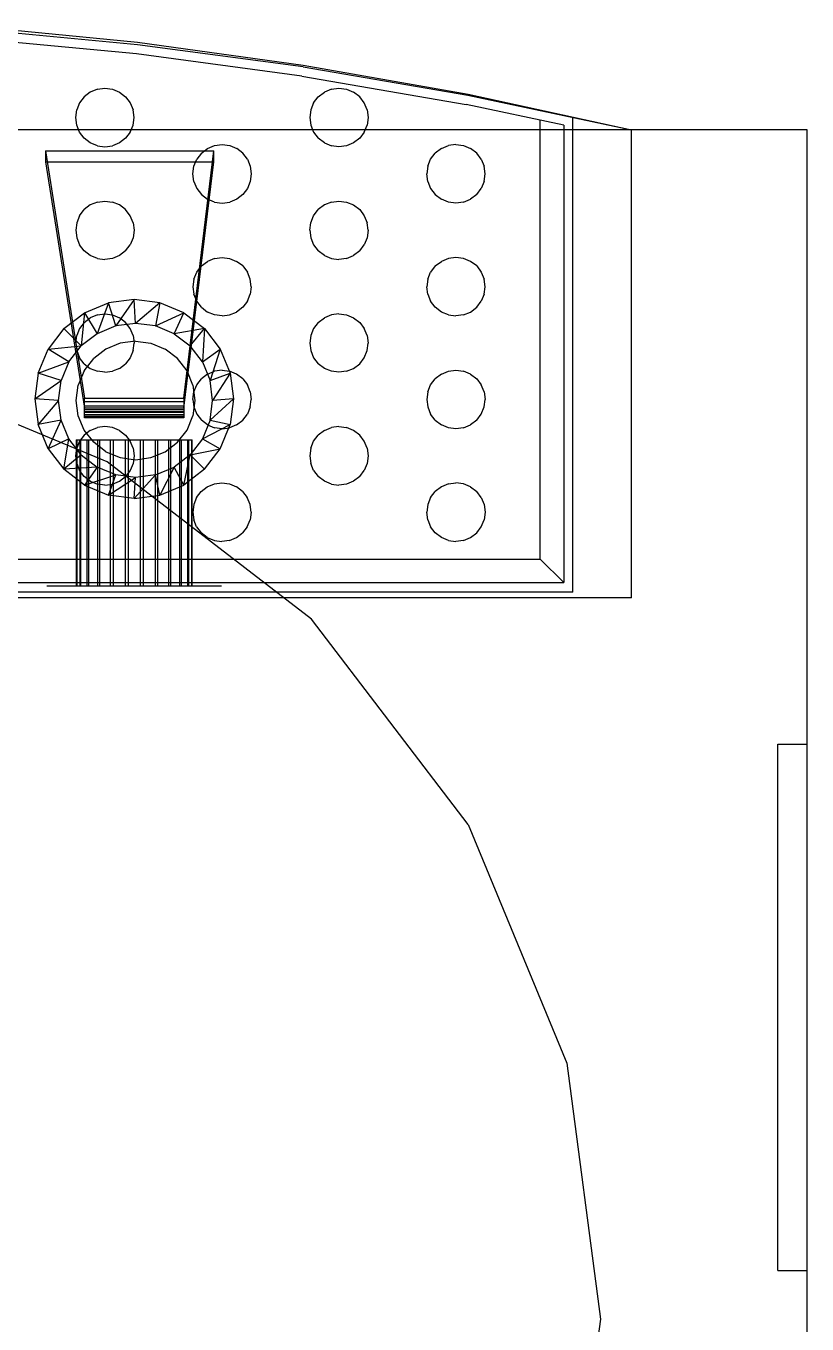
# Model space of a CAD drawing. Header units: inches. Extents: x 0 to 54693, y 0 to 31146.
# Drawn here: x 14975.2 to 15108.7, y 14944.2 to 15166.1 of the extents above; entities that cross this region are included whole.
import ezdxf

# ---------------------------------------------------------------- set-up
doc = ezdxf.new("R2010")
doc.units = ezdxf.units.IN
doc.header["$MEASUREMENT"] = 0
doc.layers.add('Added', color=3, linetype='Continuous')

msp = doc.modelspace()

# ---------------------------------------------------------------- linework, layer by layer
at = {"layer": 'Added', "linetype": 'Continuous', "lineweight": -2, "ltscale": 0.18}
for p, q in [((14994.28, 15162.89), (14965.84, 15165.6)), ((14965.86, 15166.09), (14994.32, 15163.31)), ((14994.1, 15161.31), (14965.71, 15164.01)), ((15022.61, 15159.11), (14994.28, 15162.89)), ((14994.32, 15163.31), (15022.64, 15159.41)), ((15022.37, 15157.53), (14994.1, 15161.31)), ((15022.61, 15159.11), (15050.77, 15154.25)), ((15022.64, 15159.41), (15050.79, 15154.42)), ((14987.44, 15155.27), (14988.73, 15155.44)), ((14988.73, 15155.44), (14990.02, 15155.27)), ((15022.37, 15157.53), (15050.47, 15152.68)), ((15027.44, 15155.27), (15028.73, 15155.44)), ((15028.73, 15155.44), (15030.02, 15155.27)), ((14985.19, 15153.98), (14984.4, 15152.94)), ((14986.23, 15154.77), (14985.19, 15153.98)), ((14987.44, 15155.27), (14986.23, 15154.77)), ((14990.02, 15155.27), (14991.23, 15154.77)), ((14991.23, 15154.77), (14992.27, 15153.98)), ((14992.27, 15153.98), (14993.06, 15152.94)), ((15024.4, 15152.94), (15025.19, 15153.98)), ((15025.19, 15153.98), (15026.23, 15154.77)), ((15027.44, 15155.27), (15026.23, 15154.77)), ((15030.02, 15155.27), (15031.23, 15154.77)), ((15032.27, 15153.98), (15031.23, 15154.77)), ((15033.06, 15152.94), (15032.27, 15153.98)), ((15050.77, 15154.25), (15078.73, 15148.32)), ((15050.79, 15154.42), (15078.73, 15148.32)), ((14983.73, 15150.44), (14983.9, 15151.74)), ((14984.4, 15152.94), (14983.9, 15151.74)), ((14993.06, 15152.94), (14993.56, 15151.74)), ((14993.73, 15150.44), (14993.56, 15151.74)), ((15023.9, 15151.74), (15023.73, 15150.44)), ((15024.4, 15152.94), (15023.9, 15151.74)), ((15033.56, 15151.74), (15033.06, 15152.94)), ((15033.56, 15151.74), (15033.73, 15150.44)), ((15067.14, 15149.15), (15050.47, 15152.68)), ((14983.9, 15149.15), (14983.73, 15150.44)), ((14984.4, 15147.94), (14983.9, 15149.15)), ((14993.06, 15147.94), (14993.56, 15149.15)), ((14993.56, 15149.15), (14993.73, 15150.44)), ((15023.73, 15150.44), (15023.9, 15149.15)), ((15023.9, 15149.15), (15024.4, 15147.94)), ((15033.06, 15147.94), (15033.56, 15149.15)), ((15033.73, 15150.44), (15033.56, 15149.15)), ((15063.1, 15074.96), (15063.1, 15150.01)), ((15067.14, 15149.15), (15067.14, 15070.92)), ((15068.73, 15069.32), (15068.73, 15150.44)), ((15108.73, 15148.32), (14708.73, 15148.32)), ((14985.19, 15146.91), (14984.4, 15147.94)), ((14986.23, 15146.11), (14985.19, 15146.91)), ((14992.27, 15146.91), (14991.23, 15146.11)), ((14993.06, 15147.94), (14992.27, 15146.91)), ((15024.4, 15147.94), (15025.19, 15146.91)), ((15026.23, 15146.11), (15025.19, 15146.91)), ((15032.27, 15146.91), (15031.23, 15146.11)), ((15033.06, 15147.94), (15032.27, 15146.91)), ((15078.73, 15068.32), (15078.73, 15148.32)), ((15108.73, 14748.32), (15108.73, 15148.32)), ((14978.6, 15144.74), (14978.6, 15142.86)), ((14978.6, 15144.74), (15007.33, 15144.74)), ((14978.6, 15144.74), (14985.23, 15102.46)), ((14987.44, 15145.61), (14986.23, 15146.11)), ((14987.44, 15145.61), (14988.73, 15145.44)), ((14988.73, 15145.44), (14990.02, 15145.61)), ((14991.23, 15146.11), (14990.02, 15145.61)), ((15002.23, 15102.46), (15007.33, 15144.74)), ((15005.22, 15144.34), (15004.42, 15143.3)), ((15005.22, 15144.34), (15006.25, 15145.13)), ((15006.25, 15145.13), (15007.46, 15145.63)), ((15007.33, 15142.86), (15007.33, 15144.74)), ((15007.46, 15145.63), (15008.75, 15145.8)), ((15008.75, 15145.8), (15010.05, 15145.63)), ((15010.05, 15145.63), (15011.25, 15145.13)), ((15012.29, 15144.34), (15011.25, 15145.13)), ((15013.08, 15143.3), (15012.29, 15144.34)), ((15026.23, 15146.11), (15027.44, 15145.61)), ((15028.73, 15145.44), (15027.44, 15145.61)), ((15030.02, 15145.61), (15028.73, 15145.44)), ((15031.23, 15146.11), (15030.02, 15145.61)), ((15044.4, 15143.3), (15045.19, 15144.34)), ((15046.23, 15145.13), (15045.19, 15144.34)), ((15046.23, 15145.13), (15047.44, 15145.63)), ((15048.73, 15145.8), (15047.44, 15145.63)), ((15048.73, 15145.8), (15050.02, 15145.63)), ((15050.02, 15145.63), (15051.23, 15145.13)), ((15052.27, 15144.34), (15051.23, 15145.13)), ((15053.06, 15143.3), (15052.27, 15144.34)), ((14978.6, 15142.86), (15007.33, 15142.86)), ((14978.6, 15142.86), (14985.23, 15100.75)), ((15002.23, 15100.75), (15007.33, 15142.86)), ((15003.75, 15140.8), (15003.92, 15142.1)), ((15003.92, 15142.1), (15004.42, 15143.3)), ((15013.08, 15143.3), (15013.58, 15142.1)), ((15013.58, 15142.1), (15013.75, 15140.8)), ((15043.9, 15142.1), (15043.73, 15140.8)), ((15043.9, 15142.1), (15044.4, 15143.3)), ((15053.06, 15143.3), (15053.56, 15142.1)), ((15053.73, 15140.8), (15053.56, 15142.1)), ((15003.92, 15139.51), (15003.75, 15140.8)), ((15013.75, 15140.8), (15013.58, 15139.51)), ((15043.9, 15139.51), (15043.73, 15140.8)), ((15053.56, 15139.51), (15053.73, 15140.8)), ((15003.92, 15139.51), (15004.42, 15138.3)), ((15004.42, 15138.3), (15005.22, 15137.27)), ((15013.08, 15138.3), (15012.29, 15137.27)), ((15013.58, 15139.51), (15013.08, 15138.3)), ((15043.9, 15139.51), (15044.4, 15138.3)), ((15044.4, 15138.3), (15045.19, 15137.27)), ((15052.27, 15137.27), (15053.06, 15138.3)), ((15053.56, 15139.51), (15053.06, 15138.3)), ((14986.23, 15135.49), (14985.19, 15134.7)), ((14987.44, 15135.99), (14986.23, 15135.49)), ((14987.44, 15135.99), (14988.73, 15136.16)), ((14988.73, 15136.16), (14990.02, 15135.99)), ((14991.23, 15135.49), (14990.02, 15135.99)), ((14992.27, 15134.7), (14991.23, 15135.49)), ((15005.22, 15137.27), (15006.25, 15136.47)), ((15007.46, 15135.97), (15006.25, 15136.47)), ((15007.46, 15135.97), (15008.75, 15135.8)), ((15008.75, 15135.8), (15010.05, 15135.97)), ((15011.25, 15136.47), (15010.05, 15135.97)), ((15012.29, 15137.27), (15011.25, 15136.47)), ((15026.23, 15135.49), (15025.19, 15134.7)), ((15027.44, 15135.99), (15026.23, 15135.49)), ((15027.44, 15135.99), (15028.73, 15136.16)), ((15028.73, 15136.16), (15030.02, 15135.99)), ((15030.02, 15135.99), (15031.23, 15135.49)), ((15031.23, 15135.49), (15032.27, 15134.7)), ((15045.19, 15137.27), (15046.23, 15136.47)), ((15047.44, 15135.97), (15046.23, 15136.47)), ((15048.73, 15135.8), (15047.44, 15135.97)), ((15050.02, 15135.97), (15048.73, 15135.8)), ((15050.02, 15135.97), (15051.23, 15136.47)), ((15052.27, 15137.27), (15051.23, 15136.47)), ((14984.4, 15133.66), (14983.9, 15132.46)), ((14984.4, 15133.66), (14985.19, 15134.7)), ((14993.06, 15133.66), (14992.27, 15134.7)), ((14993.56, 15132.46), (14993.06, 15133.66)), ((15023.9, 15132.46), (15024.4, 15133.66)), ((15024.4, 15133.66), (15025.19, 15134.7)), ((15032.27, 15134.7), (15033.06, 15133.66)), ((15033.06, 15133.66), (15033.56, 15132.46)), ((14983.9, 15132.46), (14983.73, 15131.16)), ((14983.73, 15131.16), (14983.9, 15129.87)), ((14993.56, 15132.46), (14993.73, 15131.16)), ((14993.73, 15131.16), (14993.56, 15129.87)), ((15023.73, 15131.16), (15023.9, 15132.46)), ((15023.73, 15131.16), (15023.9, 15129.87)), ((15033.73, 15131.16), (15033.56, 15132.46)), ((15033.73, 15131.16), (15033.56, 15129.87)), ((14983.9, 15129.87), (14984.4, 15128.66)), ((14993.56, 15129.87), (14993.06, 15128.66)), ((15023.9, 15129.87), (15024.4, 15128.66)), ((15033.56, 15129.87), (15033.06, 15128.66)), ((14985.19, 15127.63), (14984.4, 15128.66)), ((14986.23, 15126.83), (14985.19, 15127.63)), ((14987.44, 15126.33), (14986.23, 15126.83)), ((14991.23, 15126.83), (14990.02, 15126.33)), ((14992.27, 15127.63), (14991.23, 15126.83)), ((14992.27, 15127.63), (14993.06, 15128.66)), ((15007.45, 15126.35), (15008.74, 15126.52)), ((15008.74, 15126.52), (15010.04, 15126.35)), ((15024.4, 15128.66), (15025.19, 15127.63)), ((15026.23, 15126.83), (15025.19, 15127.63)), ((15026.23, 15126.83), (15027.44, 15126.33)), ((15030.02, 15126.33), (15031.23, 15126.83)), ((15032.27, 15127.63), (15031.23, 15126.83)), ((15032.27, 15127.63), (15033.06, 15128.66)), ((15048.73, 15126.52), (15047.44, 15126.35)), ((15050.02, 15126.35), (15048.73, 15126.52)), ((14987.44, 15126.33), (14988.73, 15126.16)), ((14990.02, 15126.33), (14988.73, 15126.16)), ((15004.41, 15124.02), (15005.21, 15125.06)), ((15005.21, 15125.06), (15006.24, 15125.85)), ((15007.45, 15126.35), (15006.24, 15125.85)), ((15010.04, 15126.35), (15011.24, 15125.85)), ((15012.28, 15125.06), (15011.24, 15125.85)), ((15012.28, 15125.06), (15013.07, 15124.02)), ((15027.44, 15126.33), (15028.73, 15126.16)), ((15030.02, 15126.33), (15028.73, 15126.16)), ((15045.19, 15125.06), (15044.4, 15124.02)), ((15045.19, 15125.06), (15046.23, 15125.85)), ((15047.44, 15126.35), (15046.23, 15125.85)), ((15051.23, 15125.85), (15050.02, 15126.35)), ((15052.27, 15125.06), (15051.23, 15125.85)), ((15052.27, 15125.06), (15053.06, 15124.02)), ((15003.91, 15122.82), (15003.74, 15121.52)), ((15003.91, 15122.82), (15004.41, 15124.02)), ((15013.57, 15122.82), (15013.07, 15124.02)), ((15013.74, 15121.52), (15013.57, 15122.82)), ((15043.9, 15122.82), (15043.73, 15121.52)), ((15043.9, 15122.82), (15044.4, 15124.02)), ((15053.06, 15124.02), (15053.56, 15122.82)), ((15053.73, 15121.52), (15053.56, 15122.82)), ((15003.74, 15121.52), (15003.91, 15120.23)), ((15004.41, 15119.02), (15003.91, 15120.23)), ((15013.07, 15119.02), (15013.57, 15120.23)), ((15013.74, 15121.52), (15013.57, 15120.23)), ((15043.9, 15120.23), (15043.73, 15121.52)), ((15043.9, 15120.23), (15044.4, 15119.02)), ((15053.56, 15120.23), (15053.06, 15119.02)), ((15053.56, 15120.23), (15053.73, 15121.52)), ((14985.23, 15117.05), (14989.33, 15118.75)), ((14989.33, 15118.75), (14987.39, 15113.48)), ((14993.73, 15119.32), (14989.33, 15118.75)), ((14990.57, 15114.8), (14989.33, 15118.75)), ((14993.73, 15119.32), (14990.57, 15114.8)), ((14998.13, 15118.75), (14993.73, 15119.32)), ((14993.98, 15115.24), (14993.73, 15119.32)), ((14998.13, 15118.75), (14993.98, 15115.24)), ((14998.13, 15118.75), (14997.38, 15114.8)), ((15002.23, 15117.05), (14998.13, 15118.75)), ((15005.21, 15117.99), (15004.41, 15119.02)), ((15005.21, 15117.99), (15006.24, 15117.19)), ((15012.28, 15117.99), (15011.24, 15117.19)), ((15013.07, 15119.02), (15012.28, 15117.99)), ((15045.19, 15117.99), (15044.4, 15119.02)), ((15046.23, 15117.19), (15045.19, 15117.99)), ((15051.23, 15117.19), (15052.27, 15117.99)), ((15052.27, 15117.99), (15053.06, 15119.02)), ((14981.71, 15114.35), (14985.23, 15117.05)), ((14985.19, 15115.42), (14984.4, 15114.38)), ((14985.23, 15117.05), (14984.67, 15111.39)), ((14985.19, 15115.42), (14986.23, 15116.21)), ((14985.23, 15117.05), (14987.39, 15113.48)), ((14987.44, 15116.71), (14986.23, 15116.21)), ((14987.44, 15116.71), (14988.73, 15116.88)), ((14988.73, 15116.88), (14990.02, 15116.71)), ((14990.02, 15116.71), (14991.23, 15116.21)), ((14992.27, 15115.42), (14991.23, 15116.21)), ((14993.06, 15114.38), (14992.27, 15115.42)), ((14997.38, 15114.8), (15002.23, 15117.05)), ((15000.56, 15113.48), (15002.23, 15117.05)), ((15002.23, 15117.05), (15005.75, 15114.35)), ((15007.45, 15116.69), (15006.24, 15117.19)), ((15008.74, 15116.52), (15007.45, 15116.69)), ((15008.74, 15116.52), (15010.04, 15116.69)), ((15010.04, 15116.69), (15011.24, 15117.19)), ((15025.19, 15115.42), (15024.4, 15114.38)), ((15025.19, 15115.42), (15026.23, 15116.21)), ((15027.44, 15116.71), (15026.23, 15116.21)), ((15028.73, 15116.88), (15027.44, 15116.71)), ((15028.73, 15116.88), (15030.02, 15116.71)), ((15030.02, 15116.71), (15031.23, 15116.21)), ((15031.23, 15116.21), (15032.27, 15115.42)), ((15032.27, 15115.42), (15033.06, 15114.38)), ((15047.44, 15116.69), (15046.23, 15117.19)), ((15047.44, 15116.69), (15048.73, 15116.52)), ((15050.02, 15116.69), (15048.73, 15116.52)), ((15050.02, 15116.69), (15051.23, 15117.19)), ((14981.71, 15114.35), (14979.01, 15110.82)), ((14984.67, 15111.39), (14981.71, 15114.35)), ((14983.73, 15111.88), (14983.9, 15113.18)), ((14984.4, 15114.38), (14983.9, 15113.18)), ((14987.39, 15113.48), (14984.67, 15111.39)), ((14990.57, 15114.8), (14987.39, 15113.48)), ((14993.98, 15115.24), (14990.57, 15114.8)), ((14993.56, 15113.18), (14993.06, 15114.38)), ((14993.56, 15113.18), (14993.73, 15111.88)), ((14997.38, 15114.8), (14993.98, 15115.24)), ((15000.56, 15113.48), (14997.38, 15114.8)), ((15005.75, 15114.35), (15000.56, 15113.48)), ((15000.56, 15113.48), (15003.28, 15111.39)), ((15003.28, 15111.39), (15005.75, 15114.35)), ((15005.75, 15114.35), (15005.38, 15108.66)), ((15005.75, 15114.35), (15008.45, 15110.82)), ((15023.9, 15113.18), (15023.73, 15111.88)), ((15024.4, 15114.38), (15023.9, 15113.18)), ((15033.56, 15113.18), (15033.06, 15114.38)), ((15033.56, 15113.18), (15033.73, 15111.88)), ((14979.01, 15110.82), (14984.67, 15111.39)), ((14982.57, 15108.66), (14984.67, 15111.39)), ((14983.73, 15111.88), (14983.9, 15110.59)), ((14991.35, 15111.87), (14988.91, 15110.86)), ((14993.98, 15112.22), (14991.35, 15111.87)), ((14993.56, 15110.59), (14993.73, 15111.88)), ((14993.98, 15112.22), (14996.6, 15111.87)), ((14996.6, 15111.87), (14999.04, 15110.86)), ((15005.38, 15108.66), (15003.28, 15111.39)), ((15023.73, 15111.88), (15023.9, 15110.59)), ((15033.56, 15110.59), (15033.73, 15111.88)), ((14977.31, 15106.72), (14979.01, 15110.82)), ((14982.57, 15108.66), (14979.01, 15110.82)), ((14983.9, 15110.59), (14984.4, 15109.38)), ((14985.19, 15108.35), (14984.4, 15109.38)), ((14985.19, 15107.15), (14986.81, 15109.25)), ((14988.91, 15110.86), (14986.81, 15109.25)), ((14993.06, 15109.38), (14992.27, 15108.35)), ((14993.56, 15110.59), (14993.06, 15109.38)), ((15001.14, 15109.25), (14999.04, 15110.86)), ((15002.76, 15107.15), (15001.14, 15109.25)), ((15005.38, 15108.66), (15008.45, 15110.82)), ((15008.45, 15110.82), (15006.69, 15105.49)), ((15008.45, 15110.82), (15010.15, 15106.72)), ((15023.9, 15110.59), (15024.4, 15109.38)), ((15024.4, 15109.38), (15025.19, 15108.35)), ((15032.27, 15108.35), (15033.06, 15109.38)), ((15033.06, 15109.38), (15033.56, 15110.59)), ((14989.11, 15091.57), (14948.39, 15108.51)), ((14977.31, 15106.72), (14976.73, 15102.32)), ((14977.31, 15106.72), (14982.57, 15108.66)), ((14981.26, 15105.49), (14977.31, 15106.72)), ((14982.57, 15108.66), (14981.26, 15105.49)), ((14985.19, 15107.15), (14984.18, 15104.7)), ((14985.19, 15108.35), (14986.23, 15107.55)), ((14986.23, 15107.55), (14987.44, 15107.05)), ((14988.73, 15106.88), (14987.44, 15107.05)), ((14988.73, 15106.88), (14990.02, 15107.05)), ((14991.23, 15107.55), (14990.02, 15107.05)), ((14991.23, 15107.55), (14992.27, 15108.35)), ((15003.77, 15104.7), (15002.76, 15107.15)), ((15006.24, 15106.57), (15005.21, 15105.78)), ((15005.38, 15108.66), (15006.69, 15105.49)), ((15006.24, 15106.57), (15007.45, 15107.07)), ((15006.69, 15105.49), (15010.15, 15106.72)), ((15010.15, 15106.72), (15007.14, 15102.08)), ((15008.74, 15107.24), (15007.45, 15107.07)), ((15008.74, 15107.24), (15010.04, 15107.07)), ((15011.24, 15106.57), (15010.04, 15107.07)), ((15010.15, 15106.72), (15010.73, 15102.32)), ((15012.28, 15105.78), (15011.24, 15106.57)), ((15026.23, 15107.55), (15025.19, 15108.35)), ((15027.44, 15107.05), (15026.23, 15107.55)), ((15028.73, 15106.88), (15027.44, 15107.05)), ((15030.02, 15107.05), (15028.73, 15106.88)), ((15030.02, 15107.05), (15031.23, 15107.55)), ((15031.23, 15107.55), (15032.27, 15108.35)), ((15046.23, 15106.57), (15045.19, 15105.78)), ((15046.23, 15106.57), (15047.44, 15107.07)), ((15047.44, 15107.07), (15048.73, 15107.24)), ((15048.73, 15107.24), (15050.02, 15107.07)), ((15051.23, 15106.57), (15050.02, 15107.07)), ((15051.23, 15106.57), (15052.27, 15105.78)), ((14976.73, 15102.32), (14981.26, 15105.49)), ((14980.81, 15102.08), (14981.26, 15105.49)), ((14983.84, 15102.08), (14984.18, 15104.7)), ((15003.77, 15104.7), (15004.11, 15102.08)), ((15003.91, 15103.54), (15004.41, 15104.74)), ((15004.41, 15104.74), (15005.21, 15105.78)), ((15007.14, 15102.08), (15006.69, 15105.49)), ((15012.28, 15105.78), (15013.07, 15104.74)), ((15013.57, 15103.54), (15013.07, 15104.74)), ((15043.9, 15103.54), (15044.4, 15104.74)), ((15044.4, 15104.74), (15045.19, 15105.78)), ((15052.27, 15105.78), (15053.06, 15104.74)), ((15053.56, 15103.54), (15053.06, 15104.74)), ((14976.73, 15102.32), (14977.31, 15097.93)), ((14980.81, 15102.08), (14976.73, 15102.32)), ((14980.81, 15102.08), (14977.31, 15097.93)), ((14981.26, 15098.67), (14980.81, 15102.08)), ((14984.18, 15099.46), (14983.84, 15102.08)), ((14985.23, 15099.11), (14985.23, 15102.46)), ((14985.23, 15102.46), (15002.23, 15102.46)), ((15002.23, 15102.46), (15002.23, 15099.11)), ((15003.74, 15102.24), (15003.91, 15103.54)), ((15003.74, 15102.24), (15003.91, 15100.95)), ((15004.11, 15102.08), (15003.77, 15099.46)), ((15006.69, 15098.67), (15010.73, 15102.32)), ((15006.69, 15098.67), (15007.14, 15102.08)), ((15010.73, 15102.32), (15007.14, 15102.08)), ((15010.73, 15102.32), (15010.15, 15097.93)), ((15013.57, 15103.54), (15013.74, 15102.24)), ((15013.57, 15100.95), (15013.74, 15102.24)), ((15043.9, 15103.54), (15043.73, 15102.24)), ((15043.73, 15102.24), (15043.9, 15100.95)), ((15053.56, 15103.54), (15053.73, 15102.24)), ((15053.56, 15100.95), (15053.73, 15102.24)), ((15002.23, 15101.82), (14985.23, 15101.82)), ((14985.23, 15101.17), (15002.23, 15101.17)), ((15002.23, 15100.75), (14985.23, 15100.75)), ((14985.23, 15100.55), (15002.23, 15100.55)), ((14985.23, 15100.17), (15002.23, 15100.17)), ((15002.23, 15100), (14985.23, 15100)), ((15003.91, 15100.95), (15004.41, 15099.74)), ((15013.57, 15100.95), (15013.07, 15099.74)), ((15043.9, 15100.95), (15044.4, 15099.74)), ((15053.06, 15099.74), (15053.56, 15100.95)), ((14981.26, 15098.67), (14977.31, 15097.93)), ((14979.01, 15093.82), (14977.31, 15097.93)), ((14979.01, 15093.82), (14981.26, 15098.67)), ((14982.57, 15095.5), (14981.26, 15098.67)), ((14985.19, 15097.01), (14984.18, 15099.46)), ((14985.23, 15099.69), (15002.23, 15099.69)), ((15002.23, 15099.55), (14985.23, 15099.55)), ((14985.23, 15099.34), (15002.23, 15099.34)), ((14985.23, 15099.25), (15002.23, 15099.25)), ((14985.23, 15099.14), (15002.23, 15099.14)), ((15002.23, 15099.11), (14985.23, 15099.11)), ((15002.76, 15097.01), (15003.77, 15099.46)), ((15004.41, 15099.74), (15005.21, 15098.71)), ((15006.24, 15097.91), (15005.21, 15098.71)), ((15006.69, 15098.67), (15005.38, 15095.5)), ((15005.38, 15095.5), (15010.15, 15097.93)), ((15006.24, 15097.91), (15007.45, 15097.41)), ((15006.69, 15098.67), (15010.15, 15097.93)), ((15008.45, 15093.82), (15010.15, 15097.93)), ((15011.24, 15097.91), (15010.04, 15097.41)), ((15011.24, 15097.91), (15012.28, 15098.71)), ((15012.28, 15098.71), (15013.07, 15099.74)), ((15045.19, 15098.71), (15044.4, 15099.74)), ((15045.19, 15098.71), (15046.23, 15097.91)), ((15047.44, 15097.41), (15046.23, 15097.91)), ((15050.02, 15097.41), (15051.23, 15097.91)), ((15052.27, 15098.71), (15051.23, 15097.91)), ((15052.27, 15098.71), (15053.06, 15099.74)), ((14982.57, 15095.5), (14979.01, 15093.82)), ((14981.71, 15090.3), (14982.57, 15095.5)), ((14984.67, 15092.77), (14982.57, 15095.5)), ((14985.19, 15096.14), (14984.4, 15095.1)), ((14986.81, 15094.91), (14985.19, 15097.01)), ((14986.23, 15096.93), (14985.19, 15096.14)), ((14986.23, 15096.93), (14987.44, 15097.43)), ((14988.73, 15097.6), (14987.44, 15097.43)), ((14990.02, 15097.43), (14988.73, 15097.6)), ((14991.23, 15096.93), (14990.02, 15097.43)), ((14991.23, 15096.93), (14992.27, 15096.14)), ((14992.27, 15096.14), (14993.06, 15095.1)), ((15001.14, 15094.91), (15002.76, 15097.01)), ((15005.38, 15095.5), (15003.28, 15092.77)), ((15005.38, 15095.5), (15008.45, 15093.82)), ((15008.74, 15097.24), (15007.45, 15097.41)), ((15008.74, 15097.24), (15010.04, 15097.41)), ((15024.4, 15095.1), (15025.19, 15096.14)), ((15026.23, 15096.93), (15025.19, 15096.14)), ((15026.23, 15096.93), (15027.44, 15097.43)), ((15028.73, 15097.6), (15027.44, 15097.43)), ((15028.73, 15097.6), (15030.02, 15097.43)), ((15031.23, 15096.93), (15030.02, 15097.43)), ((15032.27, 15096.14), (15031.23, 15096.93)), ((15033.06, 15095.1), (15032.27, 15096.14)), ((15048.73, 15097.24), (15047.44, 15097.41)), ((15050.02, 15097.41), (15048.73, 15097.24)), ((14979.01, 15093.82), (14981.71, 15090.3)), ((14983.73, 15092.6), (14983.9, 15093.9)), ((14983.83, 15095.32), (15003.63, 15095.32)), ((14983.83, 15095.32), (14983.83, 15070.32)), ((14983.9, 15095.32), (14983.9, 15070.32)), ((14984.4, 15095.1), (14983.9, 15093.9)), ((14984.43, 15095.32), (14984.43, 15070.32)), ((14984.63, 15070.32), (14984.63, 15095.32)), ((14985.68, 15070.32), (14985.68, 15095.32)), ((14985.99, 15070.32), (14985.99, 15095.32)), ((14988.91, 15093.3), (14986.81, 15094.91)), ((14987.46, 15095.32), (14987.46, 15070.32)), ((14987.88, 15070.32), (14987.88, 15095.32)), ((14988.91, 15093.3), (14991.35, 15092.29)), ((14989.68, 15070.32), (14989.68, 15095.32)), ((14990.16, 15095.32), (14990.16, 15070.32)), ((14992.17, 15095.32), (14992.17, 15070.32)), ((14992.69, 15095.32), (14992.69, 15070.32)), ((14993.56, 15093.9), (14993.06, 15095.1)), ((14993.56, 15093.9), (14993.73, 15092.6)), ((14994.77, 15095.32), (14994.77, 15070.32)), ((14995.29, 15095.32), (14995.29, 15070.32)), ((14996.6, 15092.29), (14999.04, 15093.3)), ((14997.3, 15095.32), (14997.3, 15070.32)), ((14997.78, 15070.32), (14997.78, 15095.32)), ((14999.04, 15093.3), (15001.14, 15094.91)), ((14999.58, 15095.32), (14999.58, 15070.32)), ((15000, 15070.32), (15000, 15095.32)), ((15001.47, 15095.32), (15001.47, 15070.32)), ((15001.79, 15070.32), (15001.79, 15095.32)), ((15002.83, 15095.32), (15002.83, 15070.32)), ((15003.03, 15095.32), (15003.03, 15070.32)), ((15003.28, 15092.77), (15008.45, 15093.82)), ((15003.56, 15070.32), (15003.56, 15095.32)), ((15003.63, 15070.32), (15003.63, 15095.32)), ((15005.75, 15090.3), (15008.45, 15093.82)), ((15023.9, 15093.9), (15023.73, 15092.6)), ((15023.9, 15093.9), (15024.4, 15095.1)), ((15033.56, 15093.9), (15033.06, 15095.1)), ((15033.56, 15093.9), (15033.73, 15092.6)), ((14984.67, 15092.77), (14981.71, 15090.3)), ((14983.9, 15091.31), (14983.73, 15092.6)), ((14983.9, 15091.31), (14984.4, 15090.1)), ((14984.67, 15092.77), (14987.39, 15090.68)), ((15024.05, 15064.65), (14989.11, 15091.57)), ((14991.35, 15092.29), (14993.98, 15091.94)), ((14993.56, 15091.31), (14993.06, 15090.1)), ((14993.73, 15092.6), (14993.56, 15091.31)), ((14993.98, 15091.94), (14996.6, 15092.29)), ((15003.28, 15092.77), (15000.56, 15090.68)), ((15002.23, 15087.6), (15003.28, 15092.77)), ((15005.75, 15090.3), (15003.28, 15092.77)), ((15023.73, 15092.6), (15023.9, 15091.31)), ((15024.4, 15090.1), (15023.9, 15091.31)), ((15033.56, 15091.31), (15033.06, 15090.1)), ((15033.73, 15092.6), (15033.56, 15091.31)), ((14987.39, 15090.68), (14981.71, 15090.3)), ((14985.23, 15087.6), (14981.71, 15090.3)), ((14985.19, 15089.07), (14984.4, 15090.1)), ((14986.23, 15088.27), (14985.19, 15089.07)), ((14987.39, 15090.68), (14985.23, 15087.6)), ((14985.23, 15087.6), (14990.57, 15089.36)), ((14990.57, 15089.36), (14987.39, 15090.68)), ((14989.33, 15085.9), (14990.57, 15089.36)), ((14989.33, 15085.9), (14993.98, 15088.92)), ((14993.98, 15088.92), (14990.57, 15089.36)), ((14991.23, 15088.27), (14992.27, 15089.07)), ((14993.06, 15090.1), (14992.27, 15089.07)), ((14997.38, 15089.36), (14993.73, 15085.32)), ((14993.73, 15085.32), (14993.98, 15088.92)), ((14997.38, 15089.36), (14993.98, 15088.92)), ((14997.38, 15089.36), (15000.56, 15090.68)), ((14998.13, 15085.9), (14997.38, 15089.36)), ((15000.56, 15090.68), (14998.13, 15085.9)), ((15002.23, 15087.6), (15000.56, 15090.68)), ((15005.75, 15090.3), (15002.23, 15087.6)), ((15024.4, 15090.1), (15025.19, 15089.07)), ((15026.23, 15088.27), (15025.19, 15089.07)), ((15032.27, 15089.07), (15031.23, 15088.27)), ((15032.27, 15089.07), (15033.06, 15090.1)), ((14985.23, 15087.6), (14989.33, 15085.9)), ((14986.23, 15088.27), (14987.44, 15087.77)), ((14988.73, 15087.6), (14987.44, 15087.77)), ((14988.73, 15087.6), (14990.02, 15087.77)), ((14990.02, 15087.77), (14991.23, 15088.27)), ((14998.13, 15085.9), (15002.23, 15087.6)), ((15005.2, 15086.5), (15006.23, 15087.29)), ((15006.23, 15087.29), (15007.44, 15087.79)), ((15007.44, 15087.79), (15008.73, 15087.96)), ((15008.73, 15087.96), (15010.03, 15087.79)), ((15010.03, 15087.79), (15011.23, 15087.29)), ((15012.27, 15086.5), (15011.23, 15087.29)), ((15027.44, 15087.77), (15026.23, 15088.27)), ((15027.44, 15087.77), (15028.73, 15087.6)), ((15030.02, 15087.77), (15028.73, 15087.6)), ((15031.23, 15088.27), (15030.02, 15087.77)), ((15046.23, 15087.29), (15045.19, 15086.5)), ((15047.44, 15087.79), (15046.23, 15087.29)), ((15047.44, 15087.79), (15048.73, 15087.96)), ((15050.02, 15087.79), (15048.73, 15087.96)), ((15051.23, 15087.29), (15050.02, 15087.79)), ((15051.23, 15087.29), (15052.27, 15086.5)), ((14993.73, 15085.32), (14989.33, 15085.9)), ((14993.73, 15085.32), (14998.13, 15085.9)), ((15004.4, 15085.46), (15003.9, 15084.26)), ((15004.4, 15085.46), (15005.2, 15086.5)), ((15012.27, 15086.5), (15013.06, 15085.46)), ((15013.56, 15084.26), (15013.06, 15085.46)), ((15044.4, 15085.46), (15043.9, 15084.26)), ((15044.4, 15085.46), (15045.19, 15086.5)), ((15053.06, 15085.46), (15052.27, 15086.5)), ((15053.06, 15085.46), (15053.56, 15084.26)), ((15003.9, 15084.26), (15003.73, 15082.96)), ((15003.73, 15082.96), (15003.9, 15081.67)), ((15013.73, 15082.96), (15013.56, 15084.26)), ((15013.73, 15082.96), (15013.56, 15081.67)), ((15043.9, 15084.26), (15043.73, 15082.96)), ((15043.9, 15081.67), (15043.73, 15082.96)), ((15053.56, 15084.26), (15053.73, 15082.96)), ((15053.73, 15082.96), (15053.56, 15081.67)), ((15004.4, 15080.46), (15003.9, 15081.67)), ((15004.4, 15080.46), (15005.2, 15079.43)), ((15013.06, 15080.46), (15012.27, 15079.43)), ((15013.06, 15080.46), (15013.56, 15081.67)), ((15043.9, 15081.67), (15044.4, 15080.46)), ((15045.19, 15079.43), (15044.4, 15080.46)), ((15052.27, 15079.43), (15053.06, 15080.46)), ((15053.06, 15080.46), (15053.56, 15081.67)), ((15006.23, 15078.63), (15005.2, 15079.43)), ((15006.23, 15078.63), (15007.44, 15078.14)), ((15007.44, 15078.14), (15008.73, 15077.96)), ((15010.03, 15078.14), (15008.73, 15077.96)), ((15010.03, 15078.14), (15011.23, 15078.63)), ((15011.23, 15078.63), (15012.27, 15079.43)), ((15046.23, 15078.63), (15045.19, 15079.43)), ((15047.44, 15078.14), (15046.23, 15078.63)), ((15047.44, 15078.14), (15048.73, 15077.96)), ((15050.02, 15078.14), (15048.73, 15077.96)), ((15050.02, 15078.14), (15051.23, 15078.63)), ((15051.23, 15078.63), (15052.27, 15079.43)), ((14754.36, 15074.96), (15063.1, 15074.96)), ((15063.1, 15074.96), (15067.14, 15070.92)), ((15068.73, 15069.32), (14748.73, 15069.32)), ((14750.33, 15070.92), (15067.14, 15070.92)), ((15008.65, 15070.32), (14978.81, 15070.32)), ((15078.73, 15068.32), (14738.73, 15068.32)), ((15050.84, 15029.59), (15024.05, 15064.65)), ((15103.73, 15043.32), (15108.73, 15043.32)), ((15103.73, 14953.32), (15103.73, 15043.32)), ((15050.84, 15029.59), (15067.67, 14988.78)), ((15067.67, 14988.78), (15073.41, 14945.01)), ((15103.73, 14953.32), (15108.73, 14953.32)), ((15073.41, 14945.01), (15067.67, 14901.24))]:
    msp.add_line(p, q, dxfattribs=at)

doc.saveas('drawing.dxf')
